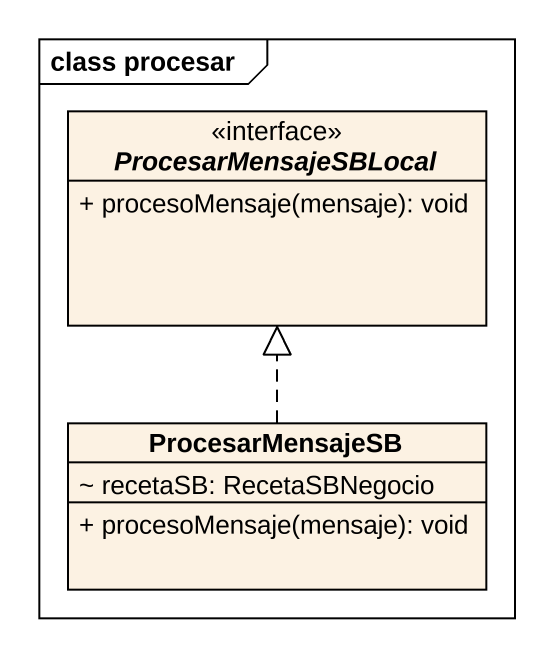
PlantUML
@startuml
mainframe class procesar
hide circle
hide empty members
skinparam classAttributeIconSize 0
interface ProcesarMensajeSBLocal <<interface>> {
  + procesoMensaje(mensaje): void
}
class ProcesarMensajeSB {
  ~ recetaSB: RecetaSBNegocio
  + procesoMensaje(mensaje): void
}
ProcesarMensajeSB .up.|> ProcesarMensajeSBLocal
@enduml
